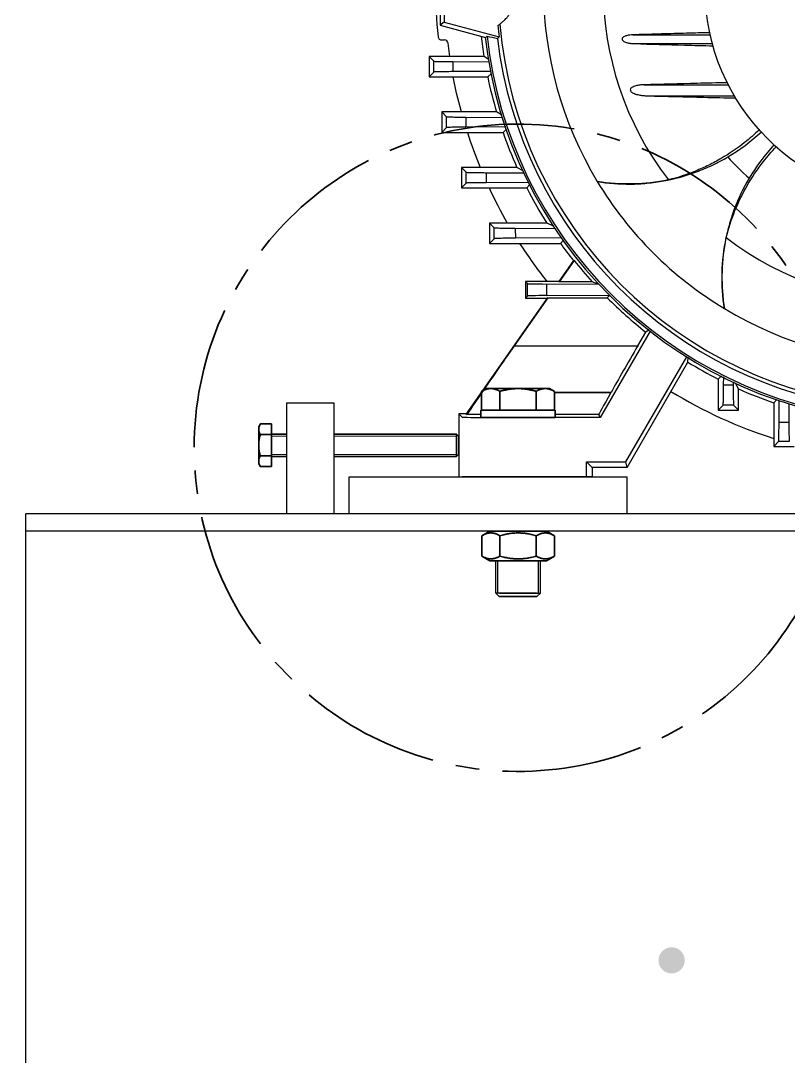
# Model space of a CAD drawing. Header units: millimetres. Extents: x 29178 to 37588, y 1365 to 7305.
# Drawn here: x 29877.2 to 30084.7, y 6001 to 6281 of the extents above; entities that cross this region are included whole.
import ezdxf

# ---------------------------------------------------------------- set-up
doc = ezdxf.new("R2010")
doc.units = ezdxf.units.MM
doc.linetypes.add('CENTER2', pattern=[28.575, 19.05, -3.175, 3.175, -3.175])
doc.linetypes.add('Dashed', pattern=[2, 1, -1])
for name, color, linetype, lineweight in [('CORTE', 6, 'CENTER2', 35), ('Oculto (ISO)', 7, 'Dashed', 18), ('Visível (ISO)', 7, 'Continuous', 35)]:
    doc.layers.add(name, color=color, linetype=linetype, lineweight=lineweight)

# ---------------------------------------------------------------- blocks, each defined once
blk = doc.blocks.new('base c')
for p, q in [((-39752.72, 29425.52), (-39752.72, 29628.72)), ((-38152.72, 29628.72), (-39752.72, 29628.72)), ((-38152.72, 29624.02), (-39752.72, 29624.02))]:
    blk.add_line(p, q)

msp = doc.modelspace()

# ---------------------------------------------------------------- hatches: boundary and pattern name
h = msp.add_hatch(color=4)
h.dxf.hatch_style = 1
edge = h.paths.add_edge_path()
edge.add_arc((30052.9, 6027.17), 3.54, 0, 360)

# ---------------------------------------------------------------- linework, layer by layer
at = {"color": 7, "linetype": 'Continuous'}
for p, q in [((29990.42, 6299.84), (29990.42, 6279.84)), ((29991.47, 6299.04), (29991.47, 6280.65)), ((29991.47, 6280.65), (29990.42, 6279.84)), ((29990.42, 6279.84), (30002.68, 6276.56)), ((29991.47, 6280.65), (30006.31, 6276.67)), ((30002.68, 6276.56), (30003.06, 6276.89)), ((30005.87, 6276.29), (30006.31, 6276.67)), ((30042.47, 6277.24), (30063.32, 6277.24)), ((29990.83, 6275.84), (29991.55, 6275.84)), ((29993.01, 6271.39), (29992.54, 6274.96)), ((30042.79, 6274.85), (30063.91, 6274.85)), ((30002.25, 6271.39), (29987.45, 6271.39)), ((29988.74, 6270.11), (29987.45, 6271.39)), ((29987.45, 6271.39), (29987.45, 6265.89)), ((30003.45, 6270.6), (30002.25, 6271.39)), ((29993.8, 6269.99), (30003.53, 6269.92)), ((29988.73, 6267.18), (29987.45, 6265.89)), ((29987.45, 6265.89), (30003.24, 6265.89)), ((30004.09, 6267.37), (29993.81, 6267.29)), ((30003.24, 6265.89), (30004.24, 6266.75)), ((30045.49, 6263.74), (30068.19, 6263.74)), ((30046.36, 6260.75), (30069.83, 6260.75)), ((30005.62, 6256.39), (29990.83, 6256.39)), ((29992.11, 6255.11), (29990.83, 6256.39)), ((29990.83, 6256.39), (29990.83, 6250.89)), ((29997.31, 6254.99), (30007.23, 6254.92)), ((30007, 6255.58), (30005.62, 6256.39)), ((29992.11, 6252.17), (29990.83, 6250.89)), ((30008.13, 6252.37), (29997.33, 6252.29)), ((30007.38, 6250.89), (30008.33, 6251.78)), ((29990.83, 6250.89), (30007.38, 6250.89)), ((30011.15, 6241.39), (29996.15, 6241.39)), ((29997.43, 6240.11), (29996.15, 6241.39)), ((29996.15, 6241.39), (29996.15, 6235.89)), ((30002.84, 6239.99), (30013.13, 6239.92)), ((30012.85, 6240.51), (30011.15, 6241.39)), ((29997.42, 6237.17), (29996.15, 6235.89)), ((30014.35, 6237.37), (30002.87, 6237.29)), ((29996.15, 6235.89), (30013.78, 6235.89)), ((30013.78, 6235.89), (30014.64, 6236.76)), ((30019.2, 6226.39), (30003.69, 6226.39)), ((30004.97, 6225.11), (30003.69, 6226.39)), ((30003.69, 6226.39), (30003.69, 6220.89)), ((30021.12, 6225.54), (30019.2, 6226.39)), ((30010.69, 6224.99), (30021.5, 6224.92)), ((30004.96, 6222.16), (30003.69, 6220.89)), ((30003.69, 6220.89), (30022.9, 6220.89)), ((30023.12, 6222.37), (30010.72, 6222.29)), ((30022.9, 6220.89), (30023.64, 6221.7)), ((30026.4, 6216.23), (30022.46, 6210.59)), ((30026.56, 6216.27), (30022.51, 6210.49)), ((30026.56, 6216.27), (30026.4, 6216.23)), ((30022.46, 6210.59), (30013.43, 6210.59)), ((30014.01, 6210.01), (30013.43, 6210.59)), ((30013.43, 6210.59), (30013.43, 6206.09)), ((30014.01, 6206.67), (30014.01, 6210.01)), ((30019.13, 6209.9), (30019.13, 6206.79)), ((30033.26, 6209.8), (30019.13, 6209.9)), ((30022.46, 6210.59), (30022.51, 6210.49)), ((30031.44, 6210.49), (30022.51, 6210.49)), ((30014.01, 6206.67), (30013.43, 6206.09)), ((30019.13, 6206.79), (30036.04, 6206.91)), ((30019.3, 6206.09), (29997.42, 6174.84)), ((30019.51, 6206.2), (30010.43, 6193.24)), ((30013.43, 6206.09), (30019.3, 6206.09)), ((30019.51, 6206.2), (30019.3, 6206.09)), ((30019.51, 6206.2), (30035.51, 6206.2)), ((30047.07, 6197.13), (30033.64, 6173.86)), ((30043.77, 6193.24), (30045.9, 6196.93)), ((30046.82, 6197.5), (30045.9, 6196.93)), ((30010.43, 6193.24), (30043.77, 6193.24)), ((30040.58, 6161.82), (30056.97, 6190.19)), ((30057.29, 6188.8), (30057.38, 6190.1)), ((30040.87, 6160.34), (30057.29, 6188.8)), ((30066.37, 6185.08), (30065.47, 6184.2)), ((30065.47, 6184.2), (30065.47, 6175.84)), ((30066.93, 6182.7), (30066.95, 6184.79)), ((30069.5, 6183.49), (30069.51, 6182.67)), ((30070.97, 6181.57), (30070.15, 6183.16)), ((30070.97, 6175.84), (30070.97, 6181.57)), ((30001.65, 6180.38), (30001.68, 6180.41)), ((30036.54, 6180.62), (30021.24, 6180.62)), ((30021.24, 6180.59), (30036.52, 6180.59)), ((30036.54, 6180.62), (30036.52, 6180.59)), ((30081.32, 6178.71), (30080.47, 6177.8)), ((30081.9, 6172.58), (30081.95, 6178.47)), ((30066.81, 6177.18), (30065.47, 6175.84)), ((30065.47, 6175.84), (30070.97, 6175.84)), ((30069.62, 6177.19), (30070.97, 6175.84)), ((30080.47, 6177.8), (30080.47, 6166.03)), ((30084.5, 6177.58), (30084.54, 6172.56)), ((29997.42, 6174.84), (29995.42, 6174.84)), ((29996.34, 6173.93), (29995.42, 6174.84)), ((29995.42, 6174.84), (29995.42, 6157.84)), ((29997.42, 6174.84), (29997.69, 6174.61)), ((30001.42, 6174.61), (29997.69, 6174.61)), ((30033.64, 6173.86), (30004.34, 6173.86)), ((30033.21, 6174.61), (30021.42, 6174.61)), ((30033.64, 6173.86), (30033.21, 6174.61)), ((30081.79, 6167.34), (30080.47, 6166.03)), ((30080.47, 6166.03), (30085.97, 6166.03)), ((30029.95, 6161.82), (30040.58, 6161.82)), ((30029.95, 6161.82), (30031.42, 6160.34)), ((30029.95, 6157.84), (30029.95, 6161.82)), ((30040.87, 6160.34), (30040.58, 6161.82)), ((30040.87, 6160.34), (30031.42, 6160.34)), ((30031.42, 6160.34), (30031.42, 6157.84)), ((29995.42, 6157.84), (29996.34, 6157.84)), ((30004.34, 6157.84), (29996.34, 6157.84)), ((30029.95, 6157.84), (30004.34, 6157.84)), ((30031.42, 6157.84), (30029.95, 6157.84))]:
    msp.add_line(p, q, dxfattribs=at)
for p, q in [((29949.04, 6147.84), (29949.04, 6177.84)), ((29949.04, 6177.84), (29961.74, 6177.84)), ((29961.74, 6177.84), (29961.74, 6160.57)), ((29961.74, 6160.57), (29961.74, 6147.84)), ((29965.87, 6147.84), (29965.87, 6157.84)), ((29965.87, 6157.84), (30040.87, 6157.84)), ((30040.87, 6147.84), (30040.87, 6157.84)), ((30017.46, 6143.14), (30005.46, 6143.14)), ((30011.46, 6143.14), (30017.46, 6143.14)), ((30005.46, 6126.39), (30005.46, 6135.14)), ((30005.96, 6126.39), (30005.96, 6135.14)), ((30016.96, 6126.39), (30016.96, 6135.14)), ((30017.46, 6126.39), (30017.46, 6135.14)), ((30006.42, 6126.39), (30005.46, 6126.39)), ((30016.42, 6126.39), (30017.46, 6126.39))]:
    msp.add_line(p, q)
at = {"color": 7, "linetype": 'Continuous', "flags": 128}
for points in [[(29996.13, 6256.39), (29994.86, 6261.5), (29993.94, 6265.89)], [(30035.51, 6206.2), (30036, 6206.75), (30036.14, 6206.91)]]:
    msp.add_lwpolyline(points, dxfattribs=at)
at = {"color": 3}
msp.add_circle((30119.42, 6289.84), 57.5, dxfattribs=at)
at = {"color": 7, "linetype": 'Continuous'}
for centre, radius, start, end in [((30119.42, 6289.84), 101.13, 148.8855, 211.1145), ((30119.42, 6289.84), 85, 142.456, 217.544), ((30119.42, 6289.84), 130.25, 174.2274, 185.7726), ((30119.42, 6289.84), 113.87, 185.059, 186.6429), ((30119.42, 6289.84), 113.32, 184.9002, 265.0998), ((30119.42, 6289.84), 118.62, 186.2781, 188.948), ((30119.42, 6289.84), 117.6, 186.471, 263.529), ((30119.42, 6289.84), 117.08, 186.3514, 263.6486), ((30119.42, 6289.84), 114.36, 186.8084, 263.1916), ((29991.55, 6274.84), 1, 6.6904, 90), ((30119.42, 6289.84), 118.62, 191.6483, 196.3791), ((30119.42, 6289.84), 127.75, 197.7517, 202.2876), ((30119.42, 6289.84), 118.62, 199.1691, 204.1072), ((30039.91, 6291.65), 55.13, 300.6994, 312.3951), ((30121.23, 6210.33), 55.13, 137.6049, 149.3006), ((30119.42, 6289.84), 68.68, 221.5968, 228.4032), ((30119.42, 6289.84), 101.13, 211.1145, 238.8855), ((30119.42, 6289.84), 127.75, 204.9805, 209.7801), ((30119.42, 6289.84), 118.62, 207.0528, 212.337), ((30119.42, 6289.84), 127.75, 212.665, 218.3419), ((30119.42, 6289.84), 118.62, 215.5395, 218.3563), ((30119.42, 6289.84), 85, 232.456, 307.544), ((30119.42, 6289.84), 118.48, 218.389, 222.0491), ((30119.42, 6289.84), 118.48, 224.9087, 231.6469), ((30119.42, 6289.84), 101.13, 238.8855, 301.1145), ((30119.42, 6289.84), 118.62, 238.4145, 242.9472), ((30119.42, 6289.84), 118.62, 245.8928, 250.8309), ((30119.42, 6289.84), 127.75, 238.5278, 252.2483)]:
    msp.add_arc(centre, radius, start, end, dxfattribs=at)
for centre, major_axis, ratio, start_param, end_param in [((30024.01, 6210.02), (10, 0), 0.013091, 3.154683, 4.20188), ((30024.01, 6206.67), (10, 0), 0.013091, 2.081305, 3.128503), ((30010.72, 6193.24), (12.61, 18), 0.010723, 1.578306, 2.354977), ((30043.95, 6193.24), (10.39, 18), 0.007558, 1.57516, 2.351831), ((30011.7, 6194.61), (14.01, 20), 0.010723, 2.354977, 3.140375), ((30044.76, 6194.61), (11.55, 20), 0.007558, 2.351831, 3.13723), ((30004.34, 6173.93), (8, 0), 0.008727, 3.150319, 4.712389)]:
    msp.add_ellipse(centre, major_axis=major_axis, ratio=ratio, start_param=start_param, end_param=end_param, dxfattribs=at)
for points, knots in [([(30006.51, 6280.16), (30006.55, 6280.19), (30006.63, 6280.25), (30006.88, 6280.44), (30007.05, 6280.57), (30007.35, 6280.84), (30007.47, 6280.94), (30007.71, 6281.16), (30007.83, 6281.28), (30008.1, 6281.56), (30008.24, 6281.7), (30008.54, 6282.03), (30008.69, 6282.22), (30009.16, 6282.81), (30009.47, 6283.26), (30009.93, 6284.04), (30010.08, 6284.32), (30010.36, 6284.91), (30010.5, 6285.21), (30010.74, 6285.85), (30010.85, 6286.18), (30011.05, 6286.87), (30011.14, 6287.23), (30011.35, 6288.31), (30011.42, 6289.06), (30011.42, 6290.58), (30011.35, 6291.33), (30011.15, 6292.42), (30011.06, 6292.78), (30010.87, 6293.47), (30010.76, 6293.8), (30010.51, 6294.44), (30010.38, 6294.75), (30010.09, 6295.34), (30009.95, 6295.62), (30009.64, 6296.14), (30009.48, 6296.39), (30009.17, 6296.85), (30009.01, 6297.06), (30008.55, 6297.66), (30008.25, 6297.98), (30007.84, 6298.4), (30007.71, 6298.52), (30007.47, 6298.75), (30007.36, 6298.85), (30007.05, 6299.11), (30006.89, 6299.24), (30006.64, 6299.44), (30006.55, 6299.5), (30006.51, 6299.52)], [0, 0, 0, 0, 0.0625, 0.0625, 0.125, 0.125, 0.15625, 0.15625, 0.1875, 0.1875, 0.21875, 0.21875, 0.25, 0.25, 0.3125, 0.3125, 0.34375, 0.34375, 0.375, 0.375, 0.40625, 0.40625, 0.4375, 0.4375, 0.5, 0.5, 0.5625, 0.5625, 0.59375, 0.59375, 0.625, 0.625, 0.65625, 0.65625, 0.6875, 0.6875, 0.71875, 0.71875, 0.75, 0.75, 0.8125, 0.8125, 0.84375, 0.84375, 0.875, 0.875, 0.9375, 0.9375, 1, 1, 1, 1]), ([(29989.83, 6276.74), (29989.85, 6276.62), (29989.88, 6276.5), (29989.99, 6276.28), (29990.07, 6276.18), (29990.34, 6275.94), (29990.58, 6275.84), (29990.83, 6275.84)], [0, 0, 0, 0, 0.25, 0.25, 0.5, 0.5, 1, 1, 1, 1]), ([(30042.47, 6277.24), (30042.18, 6277.23), (30041.89, 6277.21), (30041.32, 6277.13), (30041.04, 6277.08), (30040.62, 6276.97), (30040.48, 6276.93), (30040.21, 6276.82), (30040.07, 6276.76), (30039.89, 6276.64), (30039.83, 6276.6), (30039.71, 6276.5), (30039.66, 6276.45), (30039.57, 6276.33), (30039.54, 6276.26), (30039.51, 6276.11), (30039.51, 6276.03), (30039.56, 6275.88), (30039.6, 6275.81), (30039.7, 6275.7), (30039.76, 6275.64), (30039.93, 6275.5), (30040.07, 6275.43), (30040.47, 6275.23), (30040.75, 6275.14), (30041.32, 6275), (30041.62, 6274.95), (30042.2, 6274.88), (30042.5, 6274.86), (30042.79, 6274.85)], [0, 0, 0, 0, 0.125, 0.125, 0.25, 0.25, 0.3125, 0.3125, 0.375, 0.375, 0.40625, 0.40625, 0.4375, 0.4375, 0.46875, 0.46875, 0.5, 0.5, 0.53125, 0.53125, 0.5625, 0.5625, 0.625, 0.625, 0.75, 0.75, 0.875, 0.875, 1, 1, 1, 1]), ([(30063.19, 6277.82), (30062.96, 6277.82), (30062.73, 6277.81), (30062.5, 6277.8), (30060.37, 6277.75), (30058.25, 6277.69), (30056.12, 6277.64), (30053.84, 6277.57), (30051.57, 6277.51), (30049.29, 6277.44), (30047.02, 6277.38), (30044.74, 6277.31), (30042.47, 6277.24)], [0.00588645, 0.00588645, 0.00588645, 0.00588645, 0.00660195, 0.00660195, 0.00660195, 0.01320391, 0.01320391, 0.01320391, 0.02026936, 0.02026936, 0.02026936, 0.02733484, 0.02733484, 0.02733484, 0.02733484]), ([(30042.79, 6274.85), (30047.31, 6274.71), (30051.84, 6274.58), (30058.93, 6274.39), (30061.5, 6274.33), (30064.07, 6274.26)], [0, 0, 0, 0, 0.5, 0.5, 0.7839976, 0.7839976, 0.7839976, 0.7839976]), ([(29988.73, 6267.18), (29988.73, 6267.84), (29988.74, 6268.51), (29988.74, 6269.18), (29988.74, 6269.49), (29988.74, 6269.8), (29988.74, 6270.11)], [0, 0, 0, 0, 0.002014076, 0.002014076, 0.002014076, 0.002944325, 0.002944325, 0.002944325, 0.002944325]), ([(29988.74, 6270.11), (29988.75, 6270.1), (29988.87, 6270.08), (29989.22, 6270.07), (29989.37, 6270.06), (29989.71, 6270.05), (29989.91, 6270.05), (29990.35, 6270.04), (29990.59, 6270.03), (29991.13, 6270.02), (29991.42, 6270.02), (29992.35, 6270.01), (29993.04, 6270), (29993.8, 6269.99)], [0, 0, 0, 0, 0.25, 0.25, 0.375, 0.375, 0.5, 0.5, 0.625, 0.625, 0.75, 0.75, 1, 1, 1, 1]), ([(29993.8, 6269.99), (29993.8, 6269.44), (29993.8, 6268.89), (29993.81, 6268.34), (29993.81, 6267.99), (29993.81, 6267.64), (29993.81, 6267.29)], [0, 0, 0, 0, 0.001664166, 0.001664166, 0.001664166, 0.002715767, 0.002715767, 0.002715767, 0.002715767]), ([(29993.81, 6267.29), (29993.05, 6267.28), (29992.35, 6267.28), (29991.42, 6267.27), (29991.13, 6267.26), (29990.59, 6267.25), (29990.34, 6267.25), (29989.9, 6267.24), (29989.71, 6267.23), (29989.36, 6267.22), (29989.22, 6267.22), (29988.87, 6267.2), (29988.75, 6267.19), (29988.73, 6267.18)], [0, 0, 0, 0, 0.25, 0.25, 0.375, 0.375, 0.5, 0.5, 0.625, 0.625, 0.75, 0.75, 1, 1, 1, 1]), ([(30045.49, 6263.74), (30045.1, 6263.73), (30044.72, 6263.7), (30043.96, 6263.61), (30043.58, 6263.54), (30043.02, 6263.39), (30042.84, 6263.33), (30042.48, 6263.18), (30042.3, 6263.1), (30042.06, 6262.93), (30041.99, 6262.87), (30041.85, 6262.72), (30041.8, 6262.64), (30041.73, 6262.45), (30041.73, 6262.34), (30041.78, 6262.15), (30041.83, 6262.06), (30041.96, 6261.9), (30042.03, 6261.83), (30042.19, 6261.71), (30042.28, 6261.65), (30042.54, 6261.5), (30042.71, 6261.42), (30043.26, 6261.2), (30043.64, 6261.1), (30044.41, 6260.93), (30044.8, 6260.87), (30045.58, 6260.79), (30045.97, 6260.76), (30046.36, 6260.75)], [0, 0, 0, 0, 0.125, 0.125, 0.25, 0.25, 0.3125, 0.3125, 0.375, 0.375, 0.40625, 0.40625, 0.4375, 0.4375, 0.46875, 0.46875, 0.5, 0.5, 0.53125, 0.53125, 0.5625, 0.5625, 0.625, 0.625, 0.75, 0.75, 0.875, 0.875, 1, 1, 1, 1]), ([(30067.9, 6264.31), (30065.2, 6264.25), (30062.5, 6264.19), (30055.03, 6264), (30050.25, 6263.88), (30045.49, 6263.74)], [0.21742, 0.21742, 0.21742, 0.21742, 0.5, 0.5, 1, 1, 1, 1]), ([(30046.36, 6260.75), (30051.43, 6260.61), (30056.52, 6260.48), (30064.46, 6260.3), (30067.31, 6260.23), (30070.17, 6260.18)], [0, 0, 0, 0, 0.5, 0.5, 0.7800016, 0.7800016, 0.7800016, 0.7800016]), ([(29992.11, 6255.11), (29992.12, 6255.1), (29992.25, 6255.08), (29992.61, 6255.07), (29992.76, 6255.06), (29993.11, 6255.05), (29993.31, 6255.05), (29993.76, 6255.04), (29994.01, 6255.03), (29994.57, 6255.02), (29994.87, 6255.02), (29995.82, 6255.01), (29996.52, 6255), (29997.31, 6254.99)], [0, 0, 0, 0, 0.25, 0.25, 0.375, 0.375, 0.5, 0.5, 0.625, 0.625, 0.75, 0.75, 1, 1, 1, 1]), ([(29997.31, 6254.99), (29997.31, 6254.37), (29997.32, 6253.75), (29997.32, 6253.13), (29997.32, 6252.85), (29997.33, 6252.57), (29997.33, 6252.29)], [0, 0, 0, 0, 0.001886901, 0.001886901, 0.001886901, 0.002737695, 0.002737695, 0.002737695, 0.002737695]), ([(29997.33, 6252.29), (29996.54, 6252.28), (29995.83, 6252.28), (29994.87, 6252.26), (29994.56, 6252.26), (29994.01, 6252.25), (29993.76, 6252.25), (29993.31, 6252.24), (29993.11, 6252.23), (29992.75, 6252.22), (29992.61, 6252.21), (29992.37, 6252.2), (29992.27, 6252.2), (29992.15, 6252.19), (29992.11, 6252.18), (29992.11, 6252.17)], [0, 0, 0, 0, 0.25, 0.25, 0.375, 0.375, 0.5, 0.5, 0.625, 0.625, 0.75, 0.75, 0.875, 0.875, 1, 1, 1, 1]), ([(30076.53, 6251.54), (30075.28, 6250.34), (30073.97, 6249.21), (30070.62, 6246.56), (30068.51, 6245.13), (30065.75, 6243.52), (30065.19, 6243.2), (30064.05, 6242.6), (30063.48, 6242.3), (30061.74, 6241.45), (30060.57, 6240.92), (30056.99, 6239.47), (30054.54, 6238.67), (30052.03, 6238.05)], [0.080097, 0.080097, 0.080097, 0.080097, 0.25, 0.25, 0.5, 0.5, 0.5625, 0.5625, 0.625, 0.625, 0.75, 0.75, 1, 1, 1, 1]), ([(30067.63, 6222.45), (30068.25, 6224.97), (30069.05, 6227.41), (30070.96, 6232.13), (30072.08, 6234.41), (30074, 6237.72), (30074.68, 6238.8), (30076.12, 6240.93), (30076.88, 6241.97), (30078.76, 6244.37), (30079.91, 6245.69), (30081.12, 6246.96)], [0, 0, 0, 0, 0.25, 0.25, 0.5, 0.5, 0.625, 0.625, 0.75, 0.75, 0.920276, 0.920276, 0.920276, 0.920276]), ([(30032.84, 6237.58), (30035.78, 6237.11), (30038.74, 6236.88), (30043.23, 6236.92), (30044.73, 6237), (30046.99, 6237.22), (30047.75, 6237.3), (30049.26, 6237.51), (30050.03, 6237.64), (30053.8, 6238.33), (30056.75, 6239.14), (30061.08, 6240.76), (30062.51, 6241.36), (30064.62, 6242.37), (30065.32, 6242.72), (30066.71, 6243.46), (30067.39, 6243.85), (30068.06, 6244.25)], [0, 0, 0, 0, 0.25, 0.25, 0.375, 0.375, 0.4375, 0.4375, 0.5, 0.5, 0.75, 0.75, 0.875, 0.875, 0.9375, 0.9375, 1, 1, 1, 1]), ([(29997.43, 6240.11), (29997.44, 6240.1), (29997.58, 6240.08), (29997.95, 6240.07), (29998.1, 6240.06), (29998.47, 6240.05), (29998.67, 6240.05), (29999.14, 6240.04), (29999.4, 6240.03), (29999.98, 6240.02), (30000.29, 6240.02), (30000.95, 6240.01), (30001.3, 6240), (30002.04, 6240), (30002.43, 6239.99), (30002.84, 6239.99)], [0, 0, 0, 0, 0.25, 0.25, 0.375, 0.375, 0.5, 0.5, 0.625, 0.625, 0.75, 0.75, 0.875, 0.875, 1, 1, 1, 1]), ([(30002.84, 6239.99), (30002.85, 6239.31), (30002.86, 6238.62), (30002.86, 6237.94), (30002.87, 6237.72), (30002.87, 6237.5), (30002.87, 6237.29)], [0, 0, 0, 0, 0.002106027, 0.002106027, 0.002106027, 0.002771251, 0.002771251, 0.002771251, 0.002771251]), ([(30002.87, 6237.29), (30002.05, 6237.28), (30001.3, 6237.28), (30000.3, 6237.26), (29999.98, 6237.26), (29999.41, 6237.25), (29999.15, 6237.24), (29998.67, 6237.23), (29998.46, 6237.23), (29998.1, 6237.22), (29997.94, 6237.21), (29997.69, 6237.2), (29997.6, 6237.19), (29997.47, 6237.18), (29997.43, 6237.18), (29997.42, 6237.17)], [0, 0, 0, 0, 0.25, 0.25, 0.375, 0.375, 0.5, 0.5, 0.625, 0.625, 0.75, 0.75, 0.875, 0.875, 1, 1, 1, 1]), ([(30052.03, 6238.05), (30048.83, 6237.4), (30045.64, 6237.04), (30039.24, 6236.89), (30036.04, 6237.09), (30032.84, 6237.58)], [0, 0, 0, 0, 0.5, 0.5, 1, 1, 1, 1]), ([(30073.83, 6238.48), (30072.22, 6235.78), (30070.89, 6232.99), (30069.27, 6228.66), (30068.8, 6227.19), (30068.18, 6224.95), (30067.99, 6224.2), (30067.65, 6222.7), (30067.49, 6221.95), (30066.8, 6218.2), (30066.52, 6215.2), (30066.48, 6211.44), (30066.49, 6210.69), (30066.54, 6209.19), (30066.58, 6208.44), (30066.75, 6206.2), (30066.93, 6204.73), (30067.16, 6203.26)], [0, 0, 0, 0, 0.25, 0.25, 0.375, 0.375, 0.4375, 0.4375, 0.5, 0.5, 0.75, 0.75, 0.8125, 0.8125, 0.875, 0.875, 1, 1, 1, 1]), ([(30004.97, 6225.11), (30004.98, 6225.1), (30005.12, 6225.09), (30005.51, 6225.07), (30005.68, 6225.06), (30006.06, 6225.05), (30006.28, 6225.05), (30006.77, 6225.03), (30007.05, 6225.03), (30007.66, 6225.02), (30007.98, 6225.02), (30008.68, 6225.01), (30009.05, 6225), (30009.84, 6225), (30010.25, 6224.99), (30010.69, 6224.99)], [0, 0, 0, 0, 0.25, 0.25, 0.375, 0.375, 0.5, 0.5, 0.625, 0.625, 0.75, 0.75, 0.875, 0.875, 1, 1, 1, 1]), ([(30010.69, 6224.99), (30010.7, 6224.25), (30010.71, 6223.51), (30010.72, 6222.77), (30010.72, 6222.61), (30010.72, 6222.45), (30010.72, 6222.29)], [0, 0, 0, 0, 0.002313669, 0.002313669, 0.002313669, 0.002816675, 0.002816675, 0.002816675, 0.002816675]), ([(30010.72, 6222.29), (30009.85, 6222.28), (30009.06, 6222.27), (30008, 6222.26), (30007.66, 6222.26), (30007.05, 6222.25), (30006.78, 6222.24), (30006.28, 6222.23), (30006.05, 6222.23), (30005.67, 6222.21), (30005.51, 6222.21), (30005.24, 6222.2), (30005.14, 6222.19), (30005, 6222.18), (30004.97, 6222.17), (30004.96, 6222.16)], [0, 0, 0, 0, 0.25, 0.25, 0.375, 0.375, 0.5, 0.5, 0.625, 0.625, 0.75, 0.75, 0.875, 0.875, 1, 1, 1, 1]), ([(30067.16, 6203.26), (30066.67, 6206.46), (30066.47, 6209.66), (30066.62, 6216.06), (30066.97, 6219.26), (30067.63, 6222.45)], [0, 0, 0, 0, 0.5, 0.5, 1, 1, 1, 1]), ([(30066.81, 6177.18), (30066.82, 6177.2), (30066.84, 6177.33), (30066.85, 6177.71), (30066.86, 6177.86), (30066.87, 6178.23), (30066.88, 6178.45), (30066.89, 6178.92), (30066.89, 6179.19), (30066.9, 6179.77), (30066.91, 6180.09), (30066.91, 6180.77), (30066.92, 6181.12), (30066.93, 6181.88), (30066.93, 6182.28), (30066.93, 6182.7)], [0, 0, 0, 0, 0.25, 0.25, 0.375, 0.375, 0.5, 0.5, 0.625, 0.625, 0.75, 0.75, 0.875, 0.875, 1, 1, 1, 1]), ([(30066.93, 6182.7), (30067.11, 6182.7), (30067.29, 6182.7), (30067.47, 6182.69), (30068.15, 6182.68), (30068.83, 6182.68), (30069.51, 6182.67)], [0, 0, 0, 0, 0.000551529, 0.000551529, 0.000551529, 0.002648098, 0.002648098, 0.002648098, 0.002648098]), ([(30069.51, 6182.67), (30069.51, 6181.84), (30069.52, 6181.09), (30069.53, 6180.09), (30069.54, 6179.77), (30069.54, 6179.19), (30069.55, 6178.93), (30069.56, 6178.45), (30069.57, 6178.24), (30069.58, 6177.87), (30069.58, 6177.72), (30069.59, 6177.47), (30069.6, 6177.37), (30069.61, 6177.24), (30069.62, 6177.2), (30069.62, 6177.19)], [0, 0, 0, 0, 0.25, 0.25, 0.375, 0.375, 0.5, 0.5, 0.625, 0.625, 0.75, 0.75, 0.875, 0.875, 1, 1, 1, 1]), ([(30081.79, 6167.34), (30081.8, 6167.35), (30081.81, 6167.48), (30081.83, 6167.84), (30081.83, 6167.99), (30081.84, 6168.35), (30081.85, 6168.55), (30081.86, 6169), (30081.86, 6169.26), (30081.87, 6169.81), (30081.88, 6170.12), (30081.89, 6171.08), (30081.9, 6171.79), (30081.9, 6172.58)], [0, 0, 0, 0, 0.25, 0.25, 0.375, 0.375, 0.5, 0.5, 0.625, 0.625, 0.75, 0.75, 1, 1, 1, 1]), ([(30081.9, 6172.58), (30082.16, 6172.58), (30082.43, 6172.58), (30082.69, 6172.58), (30083.3, 6172.57), (30083.92, 6172.56), (30084.54, 6172.56)], [0, 0, 0, 0, 0.000796051, 0.000796051, 0.000796051, 0.002669386, 0.002669386, 0.002669386, 0.002669386]), ([(30084.54, 6172.56), (30084.54, 6171.77), (30084.55, 6171.06), (30084.56, 6170.11), (30084.57, 6169.8), (30084.57, 6169.25), (30084.58, 6169), (30084.59, 6168.55), (30084.59, 6168.35), (30084.61, 6168), (30084.61, 6167.85), (30084.62, 6167.61), (30084.63, 6167.52), (30084.64, 6167.39), (30084.65, 6167.35), (30084.65, 6167.35)], [0, 0, 0, 0, 0.25, 0.25, 0.375, 0.375, 0.5, 0.5, 0.625, 0.625, 0.75, 0.75, 0.875, 0.875, 1, 1, 1, 1])]:
    msp.add_open_spline(points, degree=3, knots=knots, dxfattribs=at)
for points in [[(30005.99, 6279.8), (30006.17, 6279.92), (30006.34, 6280.04), (30006.51, 6280.16)], [(30003.06, 6276.89), (30004, 6276.69), (30004.93, 6276.49), (30005.87, 6276.29)], [(29992.11, 6252.17), (29992.11, 6253.15), (29992.11, 6254.13), (29992.11, 6255.11)], [(29997.42, 6237.17), (29997.43, 6238.15), (29997.43, 6239.13), (29997.43, 6240.11)], [(30004.96, 6222.16), (30004.96, 6223.15), (30004.97, 6224.13), (30004.97, 6225.11)], [(30033.32, 6209.8), (30032.69, 6210.03), (30032.06, 6210.26), (30031.44, 6210.49)], [(30069.62, 6177.19), (30068.69, 6177.19), (30067.75, 6177.19), (30066.81, 6177.18)], [(30084.65, 6167.35), (30083.7, 6167.35), (30082.74, 6167.34), (30081.79, 6167.34)]]:
    msp.add_open_spline(points, degree=3, dxfattribs=at)
at = {"layer": 'CORTE', "linetype": 'CENTER2', "ltscale": 2}
msp.add_arc((30011.46, 6165.67), 87.45, 5.162, 357.8265, dxfattribs=at)
at = {"layer": 'Oculto (ISO)', "ltscale": 3.807451}
for p, q in [((30006.17, 6173.89), (30006.17, 6173.86)), ((30016.67, 6173.89), (30016.67, 6173.86))]:
    msp.add_line(p, q, dxfattribs=at)
at = {"layer": 'Oculto (ISO)', "ltscale": 2.664995}
for p, q in [((30006.83, 6173.9), (30006.83, 6173.86)), ((30016.02, 6173.9), (30016.02, 6173.86))]:
    msp.add_line(p, q, dxfattribs=at)
at = {"layer": 'Visível (ISO)'}
for p, q in [((30002.92, 6181.66), (30001.61, 6180.9)), ((30004.06, 6181.66), (30002.92, 6181.66)), ((30011.42, 6181.66), (30004.06, 6181.66)), ((30018.78, 6181.66), (30011.42, 6181.66)), ((30019.92, 6181.66), (30018.78, 6181.66)), ((30019.92, 6181.66), (30021.24, 6180.9)), ((30001.61, 6175.86), (30001.61, 6180.9)), ((30006.52, 6175.86), (30006.52, 6180.9)), ((30016.33, 6175.86), (30016.33, 6180.9)), ((30021.24, 6175.86), (30021.24, 6180.9)), ((30021.42, 6175.86), (30001.42, 6175.86)), ((30001.42, 6175.86), (30001.42, 6173.86)), ((30021.42, 6175.86), (30021.42, 6173.86)), ((30021.42, 6173.86), (30001.42, 6173.86)), ((30006.83, 6173.86), (30006.83, 6173.83)), ((29941.42, 6171.34), (29941.87, 6172.12)), ((29941.42, 6171.34), (29941.42, 6170.67)), ((29941.42, 6170.67), (29941.42, 6166.34)), ((29944.92, 6172.12), (29941.87, 6172.12)), ((29944.92, 6172.12), (29944.92, 6169.23)), ((29944.92, 6169.23), (29941.87, 6169.23)), ((29944.92, 6169.34), (29949.04, 6169.34)), ((29944.92, 6169.23), (29944.92, 6163.46)), ((29961.74, 6169.34), (29994.81, 6169.34)), ((29994.81, 6163.34), (29994.81, 6169.34)), ((29995.42, 6168.73), (29994.81, 6169.34)), ((29995.42, 6168.73), (29995.42, 6163.96)), ((29941.42, 6166.34), (29941.42, 6162.01)), ((29941.42, 6162.01), (29941.42, 6161.34)), ((29944.92, 6163.46), (29941.87, 6163.46)), ((29944.92, 6163.46), (29944.92, 6160.57)), ((29944.92, 6163.34), (29949.04, 6163.34)), ((29961.74, 6163.34), (29994.81, 6163.34)), ((29995.42, 6163.96), (29994.81, 6163.34)), ((29941.42, 6161.34), (29941.87, 6160.57)), ((29944.92, 6160.57), (29941.87, 6160.57)), ((30003.81, 6143.14), (30001.64, 6141.89)), ((30001.64, 6141.89), (30001.64, 6136.39)), ((30019.11, 6143.14), (30003.81, 6143.14)), ((30006.55, 6141.89), (30006.55, 6136.39)), ((30016.37, 6141.89), (30016.37, 6136.39)), ((30019.11, 6143.14), (30021.27, 6141.89)), ((30021.27, 6141.89), (30021.27, 6136.39)), ((30003.81, 6135.14), (30001.64, 6136.39)), ((30019.11, 6135.14), (30021.27, 6136.39)), ((30003.81, 6135.14), (30019.11, 6135.14)), ((30006.38, 6125.47), (30005.46, 6126.39)), ((30016.54, 6125.47), (30006.38, 6125.47)), ((30006.42, 6126.39), (30016.42, 6126.39)), ((30016.54, 6125.47), (30017.46, 6126.39))]:
    msp.add_line(p, q, dxfattribs=at)
at = {"layer": 'Visível (ISO)', "color": 1, "lineweight": 15}
for p, q in [((29944.92, 6168.84), (29949.04, 6168.84)), ((29961.74, 6168.84), (29994.81, 6168.84)), ((29944.92, 6163.84), (29949.04, 6163.84)), ((29961.74, 6163.84), (29994.81, 6163.84))]:
    msp.add_line(p, q, dxfattribs=at)
at = {"layer": 'Visível (ISO)'}
for points, weights in [([(30004.06, 6181.66), (30002.92, 6181.66), (30001.61, 6180.9)], [1, 1.0379548493, 1]), ([(30006.52, 6180.9), (30005.2, 6181.66), (30004.06, 6181.66)], [1, 1.0379548493, 1]), ([(30011.42, 6181.66), (30009.15, 6181.66), (30006.52, 6180.9)], [1, 1.0379548493, 1]), ([(30016.33, 6180.9), (30013.7, 6181.66), (30011.42, 6181.66)], [1, 1.0379548493, 1]), ([(30018.78, 6181.66), (30017.65, 6181.66), (30016.33, 6180.9)], [1, 1.0379548493, 1]), ([(30021.24, 6180.9), (30019.92, 6181.66), (30018.78, 6181.66)], [1, 1.0379548493, 1]), ([(29941.87, 6172.12), (29941.42, 6171.34), (29941.42, 6170.67)], [1, 1.0379548493, 1]), ([(29941.42, 6170.67), (29941.42, 6170), (29941.87, 6169.23)], [1, 1.0379548493, 1]), ([(29941.87, 6169.23), (29941.42, 6167.68), (29941.42, 6166.34)], [1, 1.0379548493, 1]), ([(29941.42, 6166.34), (29941.42, 6165), (29941.87, 6163.46)], [1, 1.0379548493, 1]), ([(29941.87, 6163.46), (29941.42, 6162.68), (29941.42, 6162.01)], [1, 1.0379548493, 1]), ([(29941.42, 6162.01), (29941.42, 6161.34), (29941.87, 6160.57)], [1, 1.0379548493, 1]), ([(30006.55, 6141.89), (30004.1, 6143.31), (30001.64, 6141.89)], [1, 1.15470053838, 1]), ([(30016.37, 6141.89), (30011.46, 6143.31), (30006.55, 6141.89)], [1, 1.15470053838, 1]), ([(30021.27, 6141.89), (30018.82, 6143.31), (30016.37, 6141.89)], [1, 1.15470053838, 1]), ([(30001.64, 6136.39), (30004.1, 6134.98), (30006.55, 6136.39)], [1, 1.15470053838, 1]), ([(30006.55, 6136.39), (30011.46, 6134.98), (30016.37, 6136.39)], [1, 1.15470053838, 1]), ([(30016.37, 6136.39), (30018.82, 6134.98), (30021.27, 6136.39)], [1, 1.15470053838, 1])]:
    msp.add_rational_spline(points, weights, degree=2, dxfattribs=at)

# ---------------------------------------------------------------- block references
msp.add_blockref('base c', (69631.24, -23480.87))

doc.saveas('drawing.dxf')
